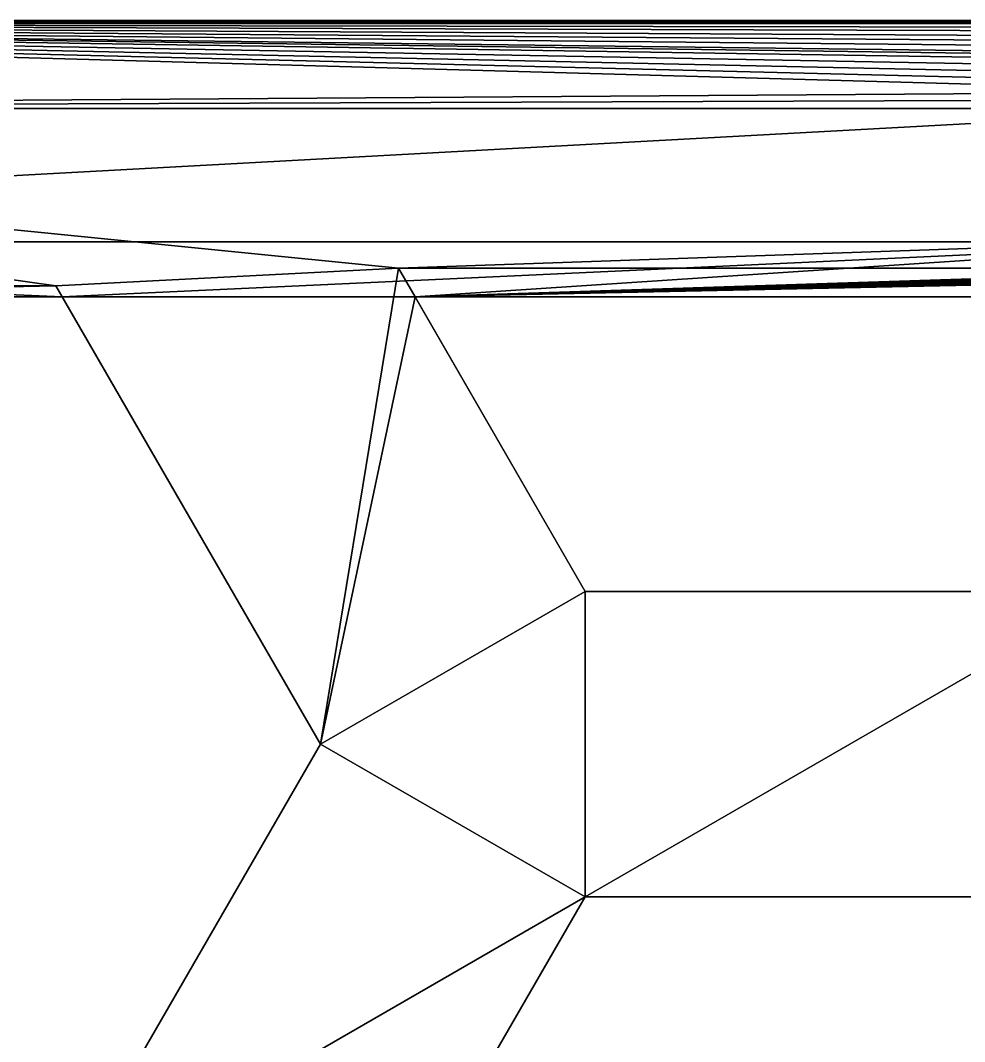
# Model space of a CAD drawing. Header units: metres. Extents: x -40.1 to 40.1, y -46.3 to 46.3.
# Drawn here: x -21.4 to -10.7, y 34.73 to 46.31 of the extents above; entities that cross this region are included whole.
import ezdxf

# ---------------------------------------------------------------- set-up
doc = ezdxf.new("R2010")
doc.units = ezdxf.units.M

msp = doc.modelspace()

# ---------------------------------------------------------------- linework, layer by layer
for points in [[(35.25, 46.31), (-35.25, 46.276), (-35.25, 46.31), (35.25, 46.31)], [(35.25, 46.31), (35.25, 46.276), (-35.25, 46.276), (35.25, 46.31)], [(-7.184, 46.276), (-35.25, 46.31), (-35.25, 46.276), (-7.184, 46.276)], [(-7.174, 46.287), (-35.25, 46.31), (-7.184, 46.276), (-7.174, 46.287)], [(-7.164, 46.299), (-35.25, 46.31), (-7.174, 46.287), (-7.164, 46.299)], [(-7.154, 46.31), (-35.25, 46.31), (-7.164, 46.299), (-7.154, 46.31)], [(-35.25, 46.31), (-7.154, 46.31), (-7.152, 46.31), (-35.25, 46.31)], [(-35.25, 46.31), (-7.154, 46.31), (-7.154, 46.31), (-35.25, 46.31)], [(-35.25, 46.31), (-7.152, 46.31), (-7.146, 46.31), (-35.25, 46.31)], [(-35.25, 46.31), (-7.146, 46.31), (-7.136, 46.31), (-35.25, 46.31)], [(-35.25, 46.31), (-7.136, 46.31), (-7.122, 46.31), (-35.25, 46.31)], [(-35.25, 46.31), (-7.122, 46.31), (-7.104, 46.31), (-35.25, 46.31)], [(-35.25, 46.31), (-7.104, 46.31), (-7.081, 46.31), (-35.25, 46.31)], [(-35.25, 46.31), (-7.081, 46.31), (-7.055, 46.31), (-35.25, 46.31)], [(-35.25, 46.31), (-7.055, 46.31), (-7.025, 46.31), (-35.25, 46.31)], [(-35.25, 46.31), (-7.025, 46.31), (-6.992, 46.31), (-35.25, 46.31)], [(-35.25, 46.31), (-6.992, 46.31), (-6.954, 46.31), (-35.25, 46.31)], [(-35.25, 46.31), (-6.954, 46.31), (-6.913, 46.31), (-35.25, 46.31)], [(-35.25, 46.31), (-6.913, 46.31), (-6.868, 46.31), (-35.25, 46.31)], [(-35.25, 46.31), (-6.868, 46.31), (-6.82, 46.31), (-35.25, 46.31)], [(-35.25, 46.31), (-6.82, 46.31), (-6.768, 46.31), (-35.25, 46.31)], [(-35.25, 46.31), (-6.768, 46.31), (-6.713, 46.31), (-35.25, 46.31)], [(-35.25, 46.31), (-6.713, 46.31), (-6.655, 46.31), (-35.25, 46.31)], [(-35.25, 46.31), (-6.655, 46.31), (-6.594, 46.31), (-35.25, 46.31)], [(-35.25, 46.31), (-6.594, 46.31), (-6.53, 46.31), (-35.25, 46.31)], [(-35.25, 46.31), (-6.53, 46.31), (-6.463, 46.31), (-35.25, 46.31)], [(-35.25, 46.31), (-6.463, 46.31), (-6.393, 46.31), (-35.25, 46.31)], [(-35.25, 46.31), (-6.393, 46.31), (-6.321, 46.31), (-35.25, 46.31)], [(-35.25, 46.31), (-6.321, 46.31), (-6.246, 46.31), (-35.25, 46.31)], [(-35.25, 46.31), (-6.246, 46.31), (-6.169, 46.31), (-35.25, 46.31)], [(-35.25, 46.31), (-6.169, 46.31), (-6.09, 46.31), (-35.25, 46.31)], [(-35.25, 46.31), (-6.09, 46.31), (-6.009, 46.31), (-35.25, 46.31)], [(-35.25, 46.31), (-6.009, 46.31), (-5.927, 46.31), (-35.25, 46.31)], [(-35.25, 46.31), (-5.927, 46.31), (-5.842, 46.31), (-35.25, 46.31)], [(-35.25, 46.31), (-5.842, 46.31), (-5.756, 46.31), (-35.25, 46.31)], [(-35.25, 46.31), (-35.25, 46.31), (-7.152, 46.31), (-35.25, 46.31)], [(-35.25, 46.31), (-5.119, 46.31), (35.25, 46.31), (-35.25, 46.31)], [(-35.25, 46.31), (-5.17, 46.31), (-5.119, 46.31), (-35.25, 46.31)], [(-35.25, 46.31), (-5.221, 46.31), (-5.17, 46.31), (-35.25, 46.31)], [(-35.25, 46.31), (-5.312, 46.31), (-5.221, 46.31), (-35.25, 46.31)], [(-35.25, 46.31), (-5.402, 46.31), (-5.312, 46.31), (-35.25, 46.31)], [(-35.25, 46.31), (-5.492, 46.31), (-5.402, 46.31), (-35.25, 46.31)], [(-35.25, 46.31), (-5.581, 46.31), (-5.492, 46.31), (-35.25, 46.31)], [(-35.25, 46.31), (-5.669, 46.31), (-5.581, 46.31), (-35.25, 46.31)], [(-35.25, 46.31), (-5.756, 46.31), (-5.669, 46.31), (-35.25, 46.31)], [(-35.25, 46.276), (35.25, 45.31), (-35.25, 45.31), (-35.25, 46.276)], [(-35.25, 46.276), (35.25, 46.276), (35.25, 45.31), (-35.25, 46.276)], [(-35.25, 46.276), (-7.497, 45.5), (-7.488, 45.588), (-35.25, 46.276)], [(-35.25, 46.276), (-7.488, 45.588), (-7.474, 45.675), (-35.25, 46.276)], [(-35.25, 46.276), (-7.474, 45.675), (-7.454, 45.761), (-35.25, 46.276)], [(-35.25, 46.276), (-7.454, 45.761), (-7.428, 45.845), (-35.25, 46.276)], [(-35.25, 46.276), (-7.428, 45.845), (-7.397, 45.927), (-35.25, 46.276)], [(-35.25, 46.276), (-7.397, 45.927), (-7.364, 45.999), (-35.25, 46.276)], [(-35.25, 46.276), (-7.364, 45.999), (-7.331, 46.062), (-35.25, 46.276)], [(-35.25, 46.276), (-7.331, 46.062), (-7.295, 46.124), (-35.25, 46.276)], [(-35.25, 46.276), (-7.295, 46.124), (-7.256, 46.183), (-35.25, 46.276)], [(-35.25, 46.276), (-7.256, 46.183), (-7.221, 46.23), (-35.25, 46.276)], [(-35.25, 46.276), (-7.221, 46.23), (-7.184, 46.276), (-35.25, 46.276)], [(-35.25, 46.276), (-35.25, 45.31), (-7.497, 45.5), (-35.25, 46.276)], [(-35.25, 45.31), (-7.5, 45.412), (-7.497, 45.5), (-35.25, 45.31)], [(-35.25, 45.31), (-7.5, 45.31), (-7.5, 45.412), (-35.25, 45.31)], [(-21, 43.301), (-27, 43.301), (-35.25, 45.31), (-21, 43.301)], [(-17.115, 43.5), (-21, 43.301), (-35.25, 45.31), (-17.115, 43.5)], [(35.25, 45.31), (-17.115, 43.5), (-35.25, 45.31), (35.25, 45.31)], [(-7.5, 45.31), (-35.25, 45.31), (-35.25, 43.8), (-7.5, 45.31)], [(-7.5, 45.31), (-35.25, 43.8), (-7.5, 43.8), (-7.5, 45.31)], [(35.25, 45.31), (-6.885, 43.5), (-17.115, 43.5), (35.25, 45.31)], [(-35.25, 43.8), (-27.073, 43.175), (-20.927, 43.175), (-35.25, 43.8)], [(-35.25, 43.8), (-20.927, 43.175), (-7.5, 43.8), (-35.25, 43.8)], [(-20.927, 43.175), (-16.927, 43.175), (-7.5, 43.8), (-20.927, 43.175)], [(-16.927, 43.175), (-7.5, 43.473), (-7.5, 43.8), (-16.927, 43.175)], [(-17.115, 43.5), (-18, 38.105), (-21, 43.301), (-17.115, 43.5)], [(-17.115, 43.5), (-15, 39.837), (-18, 38.105), (-17.115, 43.5)], [(-17.115, 43.5), (-6.885, 43.5), (-6.885, 43.5), (-17.115, 43.5)], [(-17.115, 43.5), (-6.885, 43.5), (-17.115, 43.5), (-17.115, 43.5)], [(-16.927, 43.175), (-17.115, 43.5), (-17.115, 43.5), (-16.927, 43.175)], [(-15, 39.837), (-17.115, 43.5), (-16.927, 43.175), (-15, 39.837)], [(-6.885, 43.5), (-16.927, 43.175), (-17.115, 43.5), (-6.885, 43.5)], [(-6.885, 43.5), (-7.073, 43.175), (-16.927, 43.175), (-6.885, 43.5)], [(-16.927, 43.175), (-7.499, 43.464), (-7.5, 43.473), (-16.927, 43.175)], [(-16.927, 43.175), (-7.496, 43.456), (-7.499, 43.464), (-16.927, 43.175)], [(-16.927, 43.175), (-7.488, 43.443), (-7.496, 43.456), (-16.927, 43.175)], [(-16.927, 43.175), (-7.475, 43.43), (-7.488, 43.443), (-16.927, 43.175)], [(-16.927, 43.175), (-7.457, 43.416), (-7.475, 43.43), (-16.927, 43.175)], [(-16.927, 43.175), (-7.435, 43.404), (-7.457, 43.416), (-16.927, 43.175)], [(-21, 43.301), (-27.073, 43.175), (-27, 43.301), (-21, 43.301)], [(-21, 43.301), (-20.927, 43.175), (-27.073, 43.175), (-21, 43.301)], [(-27, 43.301), (-21, 43.301), (-21, 43.301), (-27, 43.301)], [(-27, 43.301), (-27, 43.301), (-21, 43.301), (-27, 43.301)], [(-20.927, 43.175), (-21, 43.301), (-18, 38.105), (-20.927, 43.175)], [(-21, 43.301), (-21, 43.301), (-20.927, 43.175), (-21, 43.301)], [(-16.927, 43.175), (-7.408, 43.391), (-7.435, 43.404), (-16.927, 43.175)], [(-16.927, 43.175), (-7.377, 43.378), (-7.408, 43.391), (-16.927, 43.175)], [(-16.927, 43.175), (-7.073, 43.175), (-7.377, 43.378), (-16.927, 43.175)], [(-18, 38.105), (-16.927, 43.175), (-20.927, 43.175), (-18, 38.105)], [(-20.927, 43.175), (-18, 38.105), (-18, 38.105), (-20.927, 43.175)], [(-18, 38.105), (-15, 39.837), (-16.927, 43.175), (-18, 38.105)], [(-15, 39.837), (-15, 39.837), (-16.927, 43.175), (-15, 39.837)], [(-15, 39.837), (-15, 36.373), (-18, 38.105), (-15, 39.837)], [(-18, 38.105), (-15, 36.373), (-15, 39.837), (-18, 38.105)], [(-9, 39.837), (-9, 36.373), (-15, 36.373), (-9, 39.837)], [(-9, 39.837), (-15, 36.373), (-15, 39.837), (-9, 39.837)], [(-15, 36.373), (-9, 36.373), (-9, 39.837), (-15, 36.373)], [(-15, 36.373), (-9, 39.837), (-15, 39.837), (-15, 36.373)], [(-9, 39.837), (-15, 39.837), (-15, 39.837), (-9, 39.837)], [(-9, 39.837), (-9, 39.837), (-15, 39.837), (-9, 39.837)], [(-15, 36.373), (-21, 32.909), (-18, 38.105), (-15, 36.373)], [(-21, 32.909), (-15, 36.373), (-18, 38.105), (-21, 32.909)], [(-18, 38.105), (-21, 32.909), (-21, 32.909), (-18, 38.105)], [(-18, 38.105), (-18, 38.105), (-21, 32.909), (-18, 38.105)], [(-15, 36.373), (-18, 31.177), (-21, 32.909), (-15, 36.373)], [(-21, 32.909), (-18, 31.177), (-15, 36.373), (-21, 32.909)], [(-18, 31.177), (-15, 36.373), (-15, 36.373), (-18, 31.177)], [(-18, 31.177), (-18, 31.177), (-15, 36.373), (-18, 31.177)], [(-15, 36.373), (-9, 36.373), (-9, 36.373), (-15, 36.373)], [(-15, 36.373), (-15, 36.373), (-9, 36.373), (-15, 36.373)]]:
    msp.add_lwpolyline(points)

doc.saveas('drawing.dxf')
